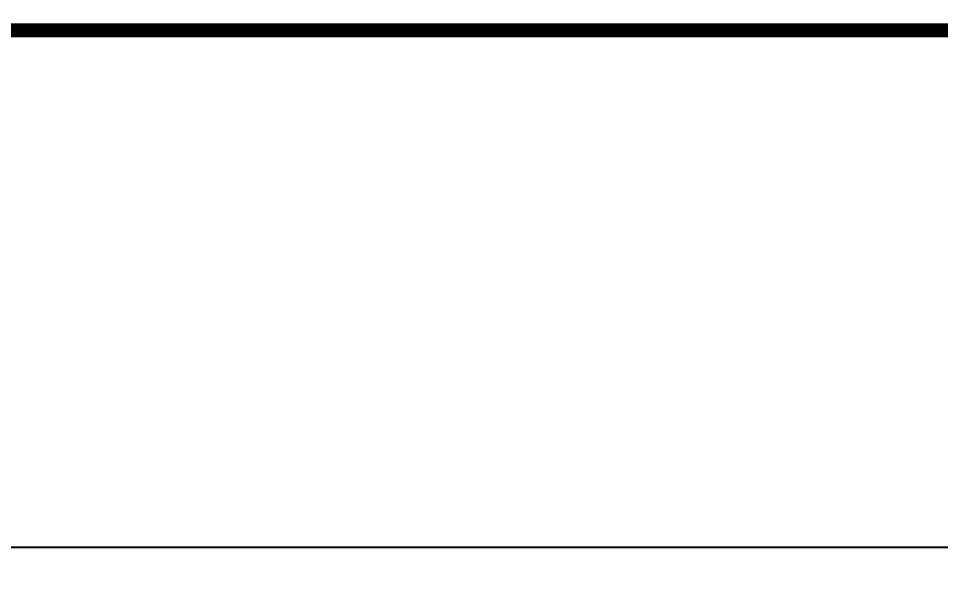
# Model space of a CAD drawing. Extents: x -24961 to 905641, y -154323 to 635957.
# Drawn here: x 427280 to 431954, y -123241 to -120312 of the extents above; entities that cross this region are included whole.
import ezdxf

# ---------------------------------------------------------------- set-up
doc = ezdxf.new("R2010")
doc.units = 0
doc.header["$LTSCALE"] = 1000
doc.header["$MEASUREMENT"] = 0
for name, color, linetype in [('AXIS', 3, 'Continuous'), ('DOTE', 1, 'Continuous'), ('WALL', 9, 'Continuous')]:
    doc.layers.add(name, color=color, linetype=linetype)
doc.styles.add('DIM_FONT', font='SIMPLEX', dxfattribs={"width": 0.7, "bigfont": 'GBCBIG'})
doc.dimstyles.new('_TCH_ARCH&&100', dxfattribs={"dimtxt": 350, "dimasz": 150, "dimexe": 250, "dimexo": 250, "dimgap": 50, "dimtad": 1, "dimdec": 0, "dimzin": 0, "dimdsep": 46, "dimtxsty": 'DIM_FONT', "dimblk": 'ARCHTICK', "dimcen": 0.09, "dimclrt": 7, "dimazin": 2, "dimtfac": 1, "dimtdec": 0, "dimtix": 1, "dimtmove": 2, "dimatfit": 3, "dimfxl": 0, "dimtolj": 1, "dimtzin": 0, "dimarcsym": 0})

# ---------------------------------------------------------------- blocks, each defined once
blk = doc.blocks.new('_ArchTick')
at = {"color": 0, "linetype": 'ByBlock', "const_width": 0.4}
blk.add_lwpolyline([(-0.5, -0.5), (0.5, 0.5)], dxfattribs=at)
blk = doc.blocks.new('*D300')
at = {"layer": 'AXIS', "color": 0, "linetype": 'Continuous', "lineweight": -2, "transparency": 16777216}
for p, q in [((394589.7, -120940.5), (394589.7, -123240.5)), ((439429.4, -120940.5), (439429.4, -123240.5)), ((394589.7, -122990.5), (439429.4, -122990.5))]:
    blk.add_line(p, q, dxfattribs=at)
at = {"layer": 'Defpoints', "color": 0, "linetype": 'Continuous', "transparency": 16777216}
for p in [(394589.7, -120690.5), (439429.4, -120690.5), (439429.4, -122990.5)]:
    blk.add_point(p, dxfattribs=at)
at = {"layer": 'AXIS', "color": 0, "linetype": 'Continuous', "lineweight": -2, "transparency": 16777216, "xscale": 150, "yscale": 150, "zscale": 150, "rotation": 180}
blk.add_blockref('_ArchTick', (394589.7, -122990.5), dxfattribs=at)
at = {"layer": 'AXIS', "color": 0, "linetype": 'Continuous', "lineweight": -2, "transparency": 16777216, "xscale": 150, "yscale": 150, "zscale": 150}
blk.add_blockref('_ArchTick', (439429.4, -122990.5), dxfattribs=at)
at = {"layer": 'AXIS', "color": 7, "linetype": 'Continuous', "transparency": 16777216, "insert": (417009.6, -122765.5), "char_height": 350, "attachment_point": 5, "style": 'DIM_FONT'}
blk.add_mtext('\\A1;44400', dxfattribs=at)

msp = doc.modelspace()

# ---------------------------------------------------------------- linework, layer by layer
at = {"layer": 'DOTE'}
msp.add_line((393685.1, -120371.9), (443041.3, -120371.9), dxfattribs=at)
at = {"layer": 'WALL', "linetype": 'Continuous', "const_width": 70}
msp.add_lwpolyline([(393685.1, -119971.9), (401984.5, -120071.9), (410190.5, -120171.9), (414326.5, -120221.9), (422887, -120271.9), (427119, -120371.9), (443041.3, -120371.9)], dxfattribs=at)

# ---------------------------------------------------------------- dimensions: what is measured, and where the dimension line sits
at = {"layer": 'AXIS', "linetype": 'Continuous'}
dim = msp.add_aligned_dim(p1=(394589.7, -120690.5), p2=(439429.4, -120690.5), distance=-2300, text='44400', dimstyle='_TCH_ARCH&&100', dxfattribs=at)
dim.commit()
dim.dimension.update_dxf_attribs({"geometry": '*D300', "text_midpoint": (417009.6, -122765.5)})

doc.saveas('drawing.dxf')
